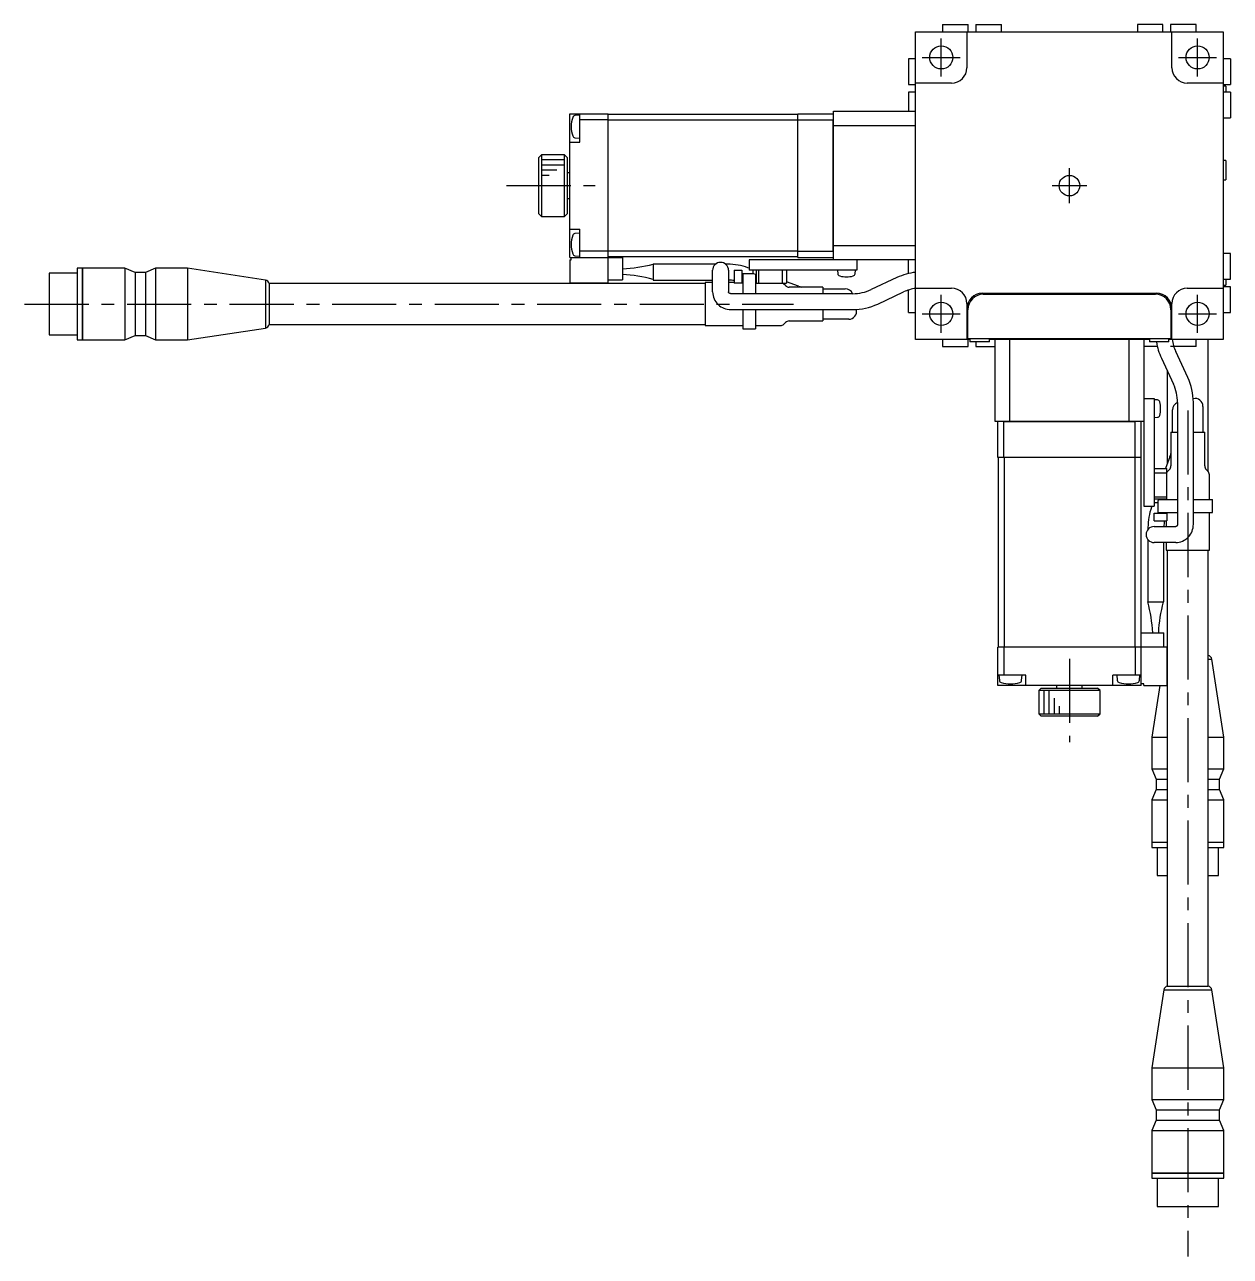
# Model space of a CAD drawing. Extents: x -591 to 418, y 17 to 757.
# Drawn here: x -343.4 to -108.2, y 21.4 to 261.7 of the extents above; entities that cross this region are included whole.
import ezdxf

# ---------------------------------------------------------------- set-up
doc = ezdxf.new("R2010")
doc.units = 0
doc.header["$LTSCALE"] = 10
doc.linetypes.add('CENTER', pattern=[2, 1.25, -0.25, 0.25, -0.25])
doc.layers.add('1', color=7, linetype='CONTINUOUS')

msp = doc.modelspace()

# ---------------------------------------------------------------- linework, layer by layer
at = {"layer": '1', "color": 7, "linetype": 'CONTINUOUS'}
for p, q in [((-169.601736, 260.262209), (-109.601736, 260.262209)), ((-169.601736, 200.262209), (-169.601736, 260.262209)), ((-164.351736, 261.662209), (-159.351736, 261.662209)), ((-164.351736, 261.662209), (-164.351736, 260.262209)), ((-159.601736, 260.262209), (-159.601736, 253.262209)), ((-159.351736, 260.262209), (-159.351736, 261.662209)), ((-157.851736, 261.662209), (-152.851736, 261.662209)), ((-157.851736, 261.662209), (-157.851736, 260.262209)), ((-152.851736, 260.262209), (-152.851736, 261.662209)), ((-121.351736, 261.662209), (-126.351736, 261.662209)), ((-126.351736, 261.662209), (-126.351736, 260.262209)), ((-121.351736, 260.262209), (-121.351736, 261.662209)), ((-114.851736, 261.662209), (-119.851736, 261.662209)), ((-119.851736, 261.662209), (-119.851736, 260.262209)), ((-119.601736, 253.262209), (-119.601736, 260.262209)), ((-114.851736, 260.262209), (-114.851736, 261.662209)), ((-109.601736, 260.262209), (-109.601736, 200.262209)), ((-169.601736, 255.012209), (-171.001736, 255.012209)), ((-171.001736, 255.012209), (-171.001736, 250.012209)), ((-108.201736, 255.012209), (-109.601736, 255.012209)), ((-108.201736, 255.012209), (-108.201736, 250.012209)), ((-171.001736, 250.012209), (-169.601736, 250.012209)), ((-162.601736, 250.262209), (-169.601736, 250.262209)), ((-109.601736, 250.262209), (-116.601736, 250.262209)), ((-109.601736, 250.012209), (-108.201736, 250.012209)), ((-171.001736, 248.512209), (-171.001736, 244.762209)), ((-169.601736, 248.512209), (-171.001736, 248.512209)), ((-109.101736, 249.662209), (-109.601736, 249.662209)), ((-108.201736, 248.512209), (-109.601736, 248.512209)), ((-109.101736, 249.662209), (-109.101736, 248.512209)), ((-108.201736, 248.512209), (-108.201736, 243.512209)), ((-237.101736, 216.262208), (-237.101736, 244.262209)), ((-237.101736, 244.262209), (-229.601736, 244.262209)), ((-235.101736, 244.012209), (-236.087016, 243.926008)), ((-235.101736, 238.762209), (-235.101736, 244.262209)), ((-229.601736, 243.062209), (-235.101736, 243.062209)), ((-229.601736, 211.262209), (-229.601736, 244.262209)), ((-192.601736, 244.162209), (-229.601736, 244.162209)), ((-192.601736, 243.020788), (-229.601736, 243.020788)), ((-192.601736, 244.262209), (-185.601736, 244.262209)), ((-192.601736, 216.262208), (-192.601736, 244.262209)), ((-192.601736, 243.062209), (-185.701736, 243.062209)), ((-185.701736, 243.062209), (-185.601736, 243.162209)), ((-185.701736, 217.462209), (-185.701736, 243.062209)), ((-185.601736, 244.762209), (-169.601736, 244.762209)), ((-185.601736, 215.762208), (-185.601736, 244.762209)), ((-109.601736, 243.512209), (-108.201736, 243.512209)), ((-169.601736, 241.924113), (-185.601736, 241.924113)), ((-237.101736, 238.762209), (-235.101736, 238.762209)), ((-236.087016, 239.59841), (-235.101736, 239.512209)), ((-242.601736, 236.262209), (-243.101736, 235.762209)), ((-243.101736, 224.762209), (-243.101736, 235.762209)), ((-242.601736, 236.262209), (-242.601736, 224.262209)), ((-238.101736, 236.262209), (-242.601736, 236.262209)), ((-238.101736, 224.262209), (-238.101736, 236.262209)), ((-237.601736, 235.762209), (-238.101736, 236.262209)), ((-237.601736, 235.762209), (-237.601736, 224.762209)), ((-109.101736, 235.162209), (-109.601736, 235.162209)), ((-109.101736, 235.162209), (-109.101736, 231.362209)), ((-237.101736, 232.762209), (-237.601736, 232.762209)), ((-109.601736, 231.362209), (-109.101736, 231.362209)), ((-237.601736, 227.762209), (-237.101736, 227.762209)), ((-243.101736, 224.762209), (-242.601736, 224.262209)), ((-242.601736, 224.262209), (-238.101736, 224.262209)), ((-238.101736, 224.262209), (-237.601736, 224.762209)), ((-237.101736, 221.762209), (-235.101736, 221.762209)), ((-235.101736, 216.262209), (-235.101736, 221.762209)), ((-235.101736, 221.012209), (-236.087016, 220.926008)), ((-237.101736, 216.262209), (-226.801736, 216.262209)), ((-236.801736, 215.762208), (-236.801736, 216.262209)), ((-236.087016, 216.59841), (-235.101736, 216.512209)), ((-229.601736, 217.462209), (-235.101736, 217.462209)), ((-192.601736, 217.50363), (-229.601736, 217.50363)), ((-192.601736, 216.362208), (-229.601736, 216.362208)), ((-226.801736, 216.262209), (-226.801736, 211.862209)), ((-192.601736, 217.462209), (-185.701736, 217.462209)), ((-192.601736, 216.262208), (-185.601736, 216.262208)), ((-185.601736, 217.362209), (-185.701736, 217.462209)), ((-185.601736, 218.600305), (-169.601736, 218.600305)), ((-108.201736, 217.012209), (-109.601736, 217.012209)), ((-108.201736, 212.012209), (-108.201736, 217.012209)), ((-332.187521, 214.162208), (-333.187523, 214.162208)), ((-333.187523, 214.162208), (-333.187523, 200.16221)), ((-332.187521, 214.162208), (-332.187521, 200.16221)), ((-332.137521, 214.162208), (-332.187521, 214.112208)), ((-332.137521, 214.162208), (-332.137521, 200.16221)), ((-323.880521, 214.162208), (-332.137521, 214.162208)), ((-323.880521, 214.162208), (-323.880521, 200.16221)), ((-321.880521, 213.312209), (-323.880521, 214.162208)), ((-317.880521, 214.162208), (-319.880521, 213.312209)), ((-317.880521, 214.162208), (-317.880521, 200.16221)), ((-311.687522, 214.162208), (-317.880521, 214.162208)), ((-311.687522, 214.162208), (-311.687522, 200.16221)), ((-296.45354, 211.846534), (-311.687522, 214.162208)), ((-237.101736, 215.762209), (-236.801736, 215.762209)), ((-237.101736, 215.762209), (-237.101736, 211.262208)), ((-220.801736, 214.962209), (-220.801736, 211.837209)), ((-208.654168, 214.937209), (-220.801736, 214.937209)), ((-206.265006, 214.937209), (-206.67546, 214.937209)), ((-202.101736, 214.163156), (-202.314673, 214.240658)), ((-202.101736, 215.762209), (-202.101736, 213.762209)), ((-169.601736, 215.762209), (-202.101736, 215.762209)), ((-181.101736, 215.762209), (-181.101736, 213.762209)), ((-171.001736, 213.111835), (-171.001736, 215.762209)), ((-333.187523, 213.162207), (-338.687524, 213.162207)), ((-338.687524, 213.162207), (-338.687524, 201.162211)), ((-321.880521, 213.312209), (-321.880521, 201.012209)), ((-319.880521, 213.312209), (-321.880521, 213.312209)), ((-319.880521, 213.312209), (-319.880521, 201.012209)), ((-296.45354, 211.846534), (-296.45354, 202.477883)), ((-229.601736, 211.862209), (-226.801736, 211.862209)), ((-220.801736, 211.837209), (-209.214814, 211.837209)), ((-209.214814, 209.515412), (-209.214814, 213.744028)), ((-206.114814, 213.744028), (-206.114814, 209.515412)), ((-205.001736, 213.762209), (-205.001736, 211.262209)), ((-205.001736, 213.762209), (-203.501736, 213.762209)), ((-203.501736, 213.762209), (-203.501736, 211.262209)), ((-203.501736, 212.532209), (-203.351736, 212.532209)), ((-201.156861, 213.032209), (-203.351736, 213.032209)), ((-203.351736, 213.032209), (-203.351736, 209.186026)), ((-181.101736, 213.762208), (-202.101736, 213.762208)), ((-201.401736, 213.762209), (-201.401736, 213.032209)), ((-200.851736, 212.916933), (-201.156861, 213.032209)), ((-200.851736, 212.916933), (-200.851736, 209.186026)), ((-200.701736, 213.762209), (-200.701736, 211.262209)), ((-200.286415, 213.762209), (-200.286415, 211.262209)), ((-195.618981, 213.762209), (-195.618981, 211.262209)), ((-194.801736, 213.762209), (-194.801736, 211.262209)), ((-192.47284, 210.658524), (-194.801736, 211.506173)), ((-184.851736, 213.762209), (-184.792, 213.079421)), ((-181.411472, 213.079421), (-181.351736, 213.762209)), ((-173.26603, 212.330064), (-178.310636, 209.977725)), ((-109.601736, 212.012209), (-108.201736, 212.012209)), ((-109.101736, 212.012209), (-109.101736, 210.862209)), ((-295.729866, 211.162209), (-295.729866, 203.162209)), ((-210.687522, 211.162209), (-295.729866, 211.162209)), ((-229.601736, 211.262208), (-237.101736, 211.262208)), ((-209.214814, 211.362209), (-210.687522, 211.362209)), ((-210.687522, 211.362209), (-210.687522, 202.962209)), ((-205.001736, 211.362209), (-206.114814, 211.362209)), ((-206.113405, 209.490743), (-206.114814, 209.515412)), ((-206.109275, 209.466512), (-206.113405, 209.490743)), ((-206.10339, 209.445229), (-206.109275, 209.466512)), ((-206.09623, 209.425998), (-206.10339, 209.445229)), ((-206.088051, 209.408285), (-206.09623, 209.425998)), ((-206.079008, 209.391766), (-206.088051, 209.408285)), ((-206.069207, 209.376241), (-206.079008, 209.391766)), ((-206.058728, 209.361577), (-206.069207, 209.376241)), ((-206.047633, 209.347685), (-206.058728, 209.361577)), ((-206.035976, 209.334504), (-206.047633, 209.347685)), ((-206.023803, 209.321989), (-206.035976, 209.334504)), ((-206.011154, 209.310105), (-206.023803, 209.321989)), ((-205.998064, 209.298829), (-206.011154, 209.310105)), ((-205.984568, 209.28814), (-205.998064, 209.298829)), ((-205.970694, 209.278023), (-205.984568, 209.28814)), ((-205.956469, 209.268465), (-205.970694, 209.278023)), ((-205.941921, 209.259458), (-205.956469, 209.268465)), ((-205.927071, 209.250991), (-205.941921, 209.259458)), ((-205.911943, 209.243059), (-205.927071, 209.250991)), ((-205.896557, 209.235656), (-205.911943, 209.243059)), ((-205.880933, 209.228777), (-205.896557, 209.235656)), ((-205.86509, 209.222419), (-205.880933, 209.228777)), ((-205.849047, 209.216578), (-205.86509, 209.222419)), ((-205.83282, 209.211251), (-205.849047, 209.216578)), ((-205.816426, 209.206436), (-205.83282, 209.211251)), ((-205.799881, 209.202133), (-205.816426, 209.206436)), ((-205.783202, 209.198339), (-205.799881, 209.202133)), ((-205.766403, 209.195053), (-205.783202, 209.198339)), ((-205.7495, 209.192277), (-205.766403, 209.195053)), ((-205.732507, 209.190008), (-205.7495, 209.192277)), ((-205.715439, 209.188248), (-205.732507, 209.190008)), ((-205.698309, 209.186997), (-205.715439, 209.188248)), ((-205.681133, 209.186257), (-205.698309, 209.186997)), ((-205.664814, 209.186026), (-205.681133, 209.186257)), ((-181.881761, 209.186026), (-205.664814, 209.186026)), ((-203.351736, 211.262209), (-205.001736, 211.262209)), ((-203.351736, 211.332209), (-203.501736, 211.332209)), ((-200.701736, 211.332209), (-200.851736, 211.332209)), ((-200.851736, 211.262209), (-194.801736, 211.262209)), ((-194.980416, 210.755102), (-195.294629, 211.069316)), ((-187.687522, 210.462209), (-194.273309, 210.462209)), ((-187.687522, 210.462209), (-187.687522, 209.186026)), ((-187.687522, 210.148927), (-183.346039, 210.148927)), ((-177.00052, 207.168171), (-171.955914, 209.52051)), ((-171.001736, 205.512209), (-171.001736, 209.896765)), ((-169.601736, 210.262209), (-162.601736, 210.262209)), ((-156.601736, 209.262209), (-122.601736, 209.262209)), ((-156.401736, 209.062209), (-122.801736, 209.062209)), ((-116.601736, 210.262209), (-109.601736, 210.262209)), ((-109.601736, 210.862209), (-109.101736, 210.862209)), ((-108.201736, 210.512209), (-109.601736, 210.512209)), ((-108.201736, 205.512209), (-108.201736, 210.512209)), ((-159.601736, 207.262209), (-159.601736, 200.262209)), ((-119.601736, 200.262209), (-119.601736, 207.262209)), ((-205.664814, 206.086026), (-181.881761, 206.086026)), ((-203.351736, 206.086026), (-203.351736, 202.362209)), ((-200.851736, 206.086026), (-200.851736, 202.362209)), ((-187.687522, 206.086026), (-187.687522, 203.862209)), ((-182.664814, 204.206641), (-187.687522, 204.206641)), ((-171.001736, 205.512209), (-169.601736, 205.512209)), ((-159.401736, 200.362209), (-159.401736, 206.062209)), ((-119.801736, 206.062209), (-119.801736, 200.362209)), ((-109.601736, 205.512209), (-108.201736, 205.512209)), ((-311.687522, 200.16221), (-296.45354, 202.477883)), ((-295.729866, 203.162209), (-210.687522, 203.162209)), ((-210.687522, 202.962209), (-203.351736, 202.962209)), ((-203.351736, 202.362209), (-200.851736, 202.362209)), ((-200.851736, 202.962209), (-196.001736, 202.962209)), ((-195.294629, 203.255102), (-194.980416, 203.569316)), ((-194.273309, 203.862209), (-187.687522, 203.862209)), ((-338.687524, 201.162211), (-333.187523, 201.162211)), ((-333.187523, 200.16221), (-332.187521, 200.16221)), ((-332.187521, 200.21221), (-332.137521, 200.16221)), ((-332.137521, 200.16221), (-323.880521, 200.16221)), ((-323.880521, 200.16221), (-321.880521, 201.012209)), ((-321.880521, 201.012209), (-319.880521, 201.012209)), ((-319.880521, 201.012209), (-317.880521, 200.16221)), ((-317.880521, 200.16221), (-311.687522, 200.16221)), ((-159.001736, 200.262209), (-169.601736, 200.262209)), ((-164.351736, 200.262209), (-164.351736, 198.862209)), ((-159.601736, 200.862209), (-159.401736, 200.862209)), ((-119.801736, 200.362209), (-159.401736, 200.362209)), ((-159.351736, 198.862209), (-159.351736, 200.262209)), ((-159.001736, 200.362209), (-159.001736, 199.762209)), ((-155.201736, 199.762209), (-159.001736, 199.762209)), ((-157.851736, 199.762209), (-157.851736, 198.862209)), ((-155.201736, 199.762209), (-155.201736, 200.362209)), ((-124.001736, 200.262209), (-155.201736, 200.262209)), ((-154.101736, 184.262209), (-154.101736, 200.262209)), ((-151.26364, 200.262209), (-151.26364, 184.262209)), ((-145.101736, 200.262209), (-145.101736, 200.362209)), ((-134.101736, 200.262209), (-134.101736, 200.362209)), ((-127.939833, 184.262209), (-127.939833, 200.262209)), ((-125.101736, 200.262209), (-125.101736, 167.762209)), ((-124.001736, 200.362209), (-124.001736, 199.762209)), ((-120.201736, 199.762209), (-124.001736, 199.762209)), ((-120.201736, 199.762209), (-120.201736, 200.362209)), ((-109.601736, 200.262209), (-120.201736, 200.262209)), ((-119.801736, 200.862209), (-119.601736, 200.862209)), ((-114.851736, 198.862209), (-114.851736, 200.262209)), ((-112.501736, 174.462208), (-112.501736, 200.262209)), ((-164.351736, 198.862209), (-159.351736, 198.862209)), ((-157.851736, 198.862209), (-154.101736, 198.862209)), ((-122.451363, 198.862209), (-125.101736, 198.862209)), ((-114.851736, 198.862209), (-119.851736, 198.862209)), ((-116.507699, 192.863425), (-118.860037, 197.908031)), ((-121.669591, 196.597914), (-119.317253, 191.553308)), ((-120.501736, 194.093441), (-120.501736, 176.007243)), ((-125.101736, 188.762209), (-123.101736, 188.762209)), ((-123.101736, 188.762209), (-123.101736, 167.762209)), ((-122.418949, 188.452472), (-123.101736, 188.512209)), ((-118.525554, 187.982184), (-118.525554, 164.199131)), ((-115.425554, 164.199131), (-115.425554, 187.982184)), ((-123.101736, 185.012209), (-122.418949, 185.071945)), ((-119.488454, 182.176422), (-119.488454, 186.517905)), ((-113.546168, 187.199131), (-113.546168, 182.176422)), ((-125.101736, 184.262209), (-154.101736, 184.262209)), ((-153.601736, 177.262209), (-153.601736, 184.262209)), ((-152.401736, 184.162209), (-152.501736, 184.262209)), ((-152.401736, 177.262209), (-152.401736, 184.162209)), ((-126.801736, 184.162209), (-152.401736, 184.162209)), ((-126.701736, 184.262209), (-126.801736, 184.162209)), ((-126.801736, 177.262209), (-126.801736, 184.162209)), ((-125.601736, 177.262209), (-125.601736, 184.262209)), ((-119.801736, 182.176422), (-118.525554, 182.176422)), ((-119.801736, 182.176422), (-119.801736, 175.590636)), ((-115.425554, 182.176422), (-113.201736, 182.176422)), ((-113.201736, 175.590636), (-113.201736, 182.176422)), ((-125.601736, 177.262209), (-153.601736, 177.262209)), ((-153.501736, 177.262209), (-153.501736, 140.262209)), ((-152.360315, 177.262209), (-152.360315, 140.262209)), ((-126.843158, 177.262209), (-126.843158, 140.262209)), ((-125.701736, 177.262209), (-125.701736, 140.262209)), ((-119.998051, 177.391105), (-120.8457, 175.062209)), ((-123.101736, 175.062209), (-120.601736, 175.062209)), ((-123.101736, 174.244964), (-120.601736, 174.244964)), ((-120.601736, 169.012209), (-120.601736, 175.062209)), ((-120.094629, 174.883529), (-120.408843, 174.569315)), ((-112.594629, 174.569315), (-112.908843, 174.883529)), ((-112.301736, 169.012209), (-112.301736, 173.862209)), ((-123.101736, 169.57753), (-120.601736, 169.57753)), ((-123.101736, 169.162209), (-120.601736, 169.162209)), ((-123.101736, 168.462209), (-122.371736, 168.462209)), ((-122.256461, 169.012209), (-122.371736, 168.707084)), ((-122.371736, 168.707084), (-122.371736, 166.512209)), ((-122.256461, 169.012209), (-118.525554, 169.012209)), ((-120.671736, 169.162209), (-120.671736, 169.012209)), ((-115.425554, 169.012209), (-111.701736, 169.012209)), ((-111.701736, 166.512209), (-111.701736, 169.012209)), ((-125.101736, 167.762209), (-123.101736, 167.762209)), ((-123.502683, 167.762209), (-123.580186, 167.549271)), ((-123.101736, 166.362209), (-120.601736, 166.362209)), ((-123.101736, 164.862209), (-123.101736, 166.362209)), ((-122.371736, 166.512209), (-118.525554, 166.512209)), ((-121.871736, 166.362209), (-121.871736, 166.512209)), ((-120.671736, 166.512209), (-120.671736, 166.362209)), ((-120.601736, 166.512209), (-120.601736, 164.862209)), ((-115.425554, 166.512209), (-111.701736, 166.512209)), ((-112.301736, 159.176422), (-112.301736, 166.512209)), ((-124.276736, 163.598939), (-124.276736, 163.188484)), ((-123.101736, 164.862209), (-120.601736, 164.862209)), ((-123.083556, 163.749131), (-118.854939, 163.749131)), ((-120.701736, 164.862209), (-120.701736, 163.749131)), ((-118.830271, 163.750539), (-118.854939, 163.749131)), ((-118.806039, 163.754669), (-118.830271, 163.750539)), ((-118.784757, 163.760555), (-118.806039, 163.754669)), ((-118.765526, 163.767715), (-118.784757, 163.760555)), ((-118.747812, 163.775894), (-118.765526, 163.767715)), ((-118.731294, 163.784937), (-118.747812, 163.775894)), ((-118.715768, 163.794737), (-118.731294, 163.784937)), ((-118.701104, 163.805217), (-118.715768, 163.794737)), ((-118.687213, 163.816312), (-118.701104, 163.805217)), ((-118.674032, 163.827968), (-118.687213, 163.816312)), ((-118.661516, 163.840142), (-118.674032, 163.827968)), ((-118.649633, 163.852791), (-118.661516, 163.840142)), ((-118.638356, 163.86588), (-118.649633, 163.852791)), ((-118.627667, 163.879377), (-118.638356, 163.86588)), ((-118.61755, 163.893251), (-118.627667, 163.879377)), ((-118.607993, 163.907475), (-118.61755, 163.893251)), ((-118.598985, 163.922024), (-118.607993, 163.907475)), ((-118.590519, 163.936874), (-118.598985, 163.922024)), ((-118.582587, 163.952002), (-118.590519, 163.936874)), ((-118.575184, 163.967388), (-118.582587, 163.952002)), ((-118.568305, 163.983012), (-118.575184, 163.967388)), ((-118.561946, 163.998854), (-118.568305, 163.983012)), ((-118.556105, 164.014898), (-118.561946, 163.998854)), ((-118.550778, 164.031125), (-118.556105, 164.014898)), ((-118.545964, 164.047519), (-118.550778, 164.031125)), ((-118.54166, 164.064063), (-118.545964, 164.047519)), ((-118.537866, 164.080742), (-118.54166, 164.064063)), ((-118.534581, 164.097541), (-118.537866, 164.080742)), ((-118.531804, 164.114444), (-118.534581, 164.097541)), ((-118.529536, 164.131438), (-118.531804, 164.114444)), ((-118.527776, 164.148506), (-118.529536, 164.131438)), ((-118.526525, 164.165635), (-118.527776, 164.148506)), ((-118.525784, 164.182811), (-118.526525, 164.165635)), ((-118.525554, 164.199131), (-118.525784, 164.182811)), ((-124.276736, 161.209777), (-124.276736, 149.062209)), ((-118.854939, 160.649131), (-123.083556, 160.649131)), ((-121.176736, 149.062209), (-121.176736, 160.649131)), ((-120.701736, 160.649131), (-120.701736, 159.176422)), ((-120.701736, 159.176422), (-112.301736, 159.176422)), ((-120.501736, 159.176422), (-120.501736, 74.134079)), ((-112.501736, 74.134079), (-112.501736, 159.176422)), ((-124.301736, 149.062209), (-121.176736, 149.062209)), ((-125.601736, 143.062209), (-121.201736, 143.062209)), ((-125.601736, 132.762209), (-125.601736, 143.062209)), ((-121.201736, 140.262209), (-121.201736, 143.062209)), ((-120.601736, 140.262209), (-153.601736, 140.262209)), ((-153.601736, 132.762209), (-153.601736, 140.262209)), ((-152.401736, 140.262209), (-152.401736, 134.762209)), ((-126.801736, 140.262209), (-126.801736, 134.762209)), ((-120.601736, 140.262209), (-120.601736, 132.762209)), ((-120.601736, 137.910405), (-120.501736, 137.910405)), ((-112.501736, 137.910405), (-111.817411, 137.910405)), ((-109.501737, 122.676422), (-111.817411, 137.910405)), ((-148.101736, 134.762209), (-153.601736, 134.762209)), ((-153.351736, 134.762209), (-153.265536, 133.776929)), ((-148.937937, 133.776929), (-148.851736, 134.762209)), ((-148.101736, 132.762209), (-148.101736, 134.762209)), ((-131.101736, 132.762209), (-131.101736, 134.762209)), ((-125.601736, 134.762209), (-131.101736, 134.762209)), ((-130.351736, 134.762209), (-130.265536, 133.776929)), ((-125.937937, 133.776929), (-125.851736, 134.762209)), ((-125.601736, 132.762209), (-153.601736, 132.762209)), ((-145.101736, 132.262209), (-145.601736, 131.762209)), ((-145.101736, 132.262209), (-134.101736, 132.262209)), ((-142.101736, 132.762209), (-142.101736, 132.262209)), ((-137.101736, 132.262209), (-137.101736, 132.762209)), ((-133.601736, 131.762209), (-134.101736, 132.262209)), ((-125.101736, 133.062209), (-125.601736, 133.062209)), ((-125.101736, 132.762209), (-125.101736, 133.062209)), ((-125.101736, 132.762209), (-120.601736, 132.762209)), ((-121.968624, 132.762209), (-123.501735, 122.676422)), ((-133.601736, 131.762209), (-145.601736, 131.762209)), ((-145.601736, 131.762209), (-145.601736, 127.262209)), ((-133.601736, 127.262209), (-133.601736, 131.762209)), ((-145.601736, 127.262209), (-133.601736, 127.262209)), ((-145.601736, 127.262209), (-145.101736, 126.762209)), ((-134.101736, 126.762209), (-145.101736, 126.762209)), ((-134.101736, 126.762209), (-133.601736, 127.262209)), ((-123.501735, 122.676422), (-120.501736, 122.676422)), ((-123.501735, 122.676422), (-123.501735, 116.483423)), ((-112.501736, 122.676422), (-109.501737, 122.676422)), ((-109.501737, 116.483423), (-109.501737, 122.676422)), ((-123.501735, 116.483423), (-120.501736, 116.483423)), ((-123.501735, 116.483423), (-122.651736, 114.483423)), ((-112.501736, 116.483423), (-109.501737, 116.483423)), ((-110.351736, 114.483423), (-109.501737, 116.483423)), ((-122.651736, 114.483423), (-120.501736, 114.483423)), ((-122.651736, 114.483423), (-122.651736, 112.483423)), ((-112.501736, 114.483423), (-110.351736, 114.483423)), ((-110.351736, 112.483423), (-110.351736, 114.483423)), ((-122.651736, 112.483423), (-123.501735, 110.483423)), ((-122.651736, 112.483423), (-120.501736, 112.483423)), ((-112.501736, 112.483423), (-110.351736, 112.483423)), ((-109.501737, 110.483423), (-110.351736, 112.483423)), ((-123.501735, 110.483423), (-120.501736, 110.483423)), ((-123.501735, 110.483423), (-123.501735, 102.226423)), ((-112.501736, 110.483423), (-109.501737, 110.483423)), ((-109.501737, 102.226423), (-109.501737, 110.483423)), ((-123.501735, 102.226423), (-120.501736, 102.226423)), ((-123.501735, 102.226423), (-123.451735, 102.176423)), ((-123.501735, 102.176423), (-120.501736, 102.176423)), ((-123.501735, 102.176423), (-123.501735, 101.176421)), ((-123.501735, 101.176421), (-120.501736, 101.176421)), ((-122.501734, 101.176421), (-122.501734, 95.67642)), ((-112.501736, 102.226423), (-109.501737, 102.226423)), ((-112.501736, 102.176423), (-109.501737, 102.176423)), ((-112.501736, 101.176421), (-109.501737, 101.176421)), ((-110.501738, 95.67642), (-110.501738, 101.176421)), ((-109.551737, 102.176423), (-109.501737, 102.226423)), ((-109.501737, 101.176421), (-109.501737, 102.176423)), ((-122.501734, 95.67642), (-120.501736, 95.67642)), ((-112.501736, 95.67642), (-110.501738, 95.67642)), ((-121.186062, 73.410405), (-123.501735, 58.176422)), ((-121.186062, 73.410405), (-111.817411, 73.410405)), ((-120.501736, 74.134079), (-112.501736, 74.134079)), ((-109.501737, 58.176422), (-111.817411, 73.410405)), ((-123.501735, 58.176422), (-109.501737, 58.176422)), ((-123.501735, 58.176422), (-123.501735, 51.983423)), ((-109.501737, 51.983423), (-109.501737, 58.176422)), ((-123.501735, 51.983423), (-109.501737, 51.983423)), ((-123.501735, 51.983423), (-122.651736, 49.983423)), ((-110.351736, 49.983423), (-109.501737, 51.983423)), ((-122.651736, 49.983423), (-110.351736, 49.983423)), ((-122.651736, 49.983423), (-122.651736, 47.983423)), ((-110.351736, 47.983423), (-110.351736, 49.983423)), ((-122.651736, 47.983423), (-123.501735, 45.983423)), ((-123.501735, 45.983423), (-109.501737, 45.983423)), ((-123.501735, 45.983423), (-123.501735, 37.726423)), ((-122.651736, 47.983423), (-110.351736, 47.983423)), ((-109.501737, 45.983423), (-110.351736, 47.983423)), ((-109.501737, 37.726423), (-109.501737, 45.983423)), ((-123.501735, 37.726423), (-109.501737, 37.726423)), ((-123.501735, 37.726423), (-123.451735, 37.676423)), ((-123.501735, 37.676423), (-109.501737, 37.676423)), ((-123.501735, 37.676423), (-123.501735, 36.676421)), ((-123.501735, 36.676421), (-109.501737, 36.676421)), ((-122.501734, 36.676421), (-122.501734, 31.17642)), ((-110.501738, 31.17642), (-110.501738, 36.676421)), ((-109.551737, 37.676423), (-109.501737, 37.726423)), ((-109.501737, 36.676421), (-109.501737, 37.676423)), ((-122.501734, 31.17642), (-110.501738, 31.17642))]:
    msp.add_line(p, q, dxfattribs=at)
at = {"layer": '1', "color": 4, "linetype": 'CENTER'}
for p, q in [((-164.601736, 251.562209), (-164.601736, 258.962209)), ((-114.601736, 251.562209), (-114.601736, 258.962209)), ((-168.301736, 255.262209), (-160.901736, 255.262209)), ((-118.301736, 255.262209), (-110.901736, 255.262209)), ((-139.601736, 226.862209), (-139.601736, 233.662209)), ((-249.399887, 230.262209), (-232.158929, 230.262209)), ((-143.001736, 230.262209), (-136.201736, 230.262209)), ((-343.44463, 207.162209), (-193.44463, 207.162209)), ((-164.601736, 201.562209), (-164.601736, 208.962209)), ((-114.601736, 201.562209), (-114.601736, 208.962209)), ((-168.301736, 205.262209), (-160.901736, 205.262209)), ((-118.301736, 205.262209), (-110.901736, 205.262209)), ((-116.501736, 186.419314), (-116.501736, 21.419314)), ((-139.601736, 137.95354), (-139.601736, 121.706129))]:
    msp.add_line(p, q, dxfattribs=at)
at = {"layer": '1', "color": 9, "linetype": 'CONTINUOUS'}
for p, q in [((-238.101736, 235.262209), (-242.601736, 235.262209)), ((-238.101736, 234.262209), (-242.601736, 234.262209)), ((-239.601736, 233.262209), (-242.601736, 233.262209)), ((-241.101736, 232.262209), (-242.601736, 232.262209)), ((-144.601736, 131.762209), (-144.601736, 127.262209)), ((-143.601736, 131.762209), (-143.601736, 127.262209)), ((-142.601736, 130.262209), (-142.601736, 127.262209)), ((-141.601736, 128.762209), (-141.601736, 127.262209))]:
    msp.add_line(p, q, dxfattribs=at)
at = {"layer": '1', "color": 7, "linetype": 'CONTINUOUS'}
for centre, radius in [((-164.601736, 255.262209), 2.25), ((-114.601736, 255.262209), 2.25), ((-139.601736, 230.262209), 2), ((-164.601736, 205.262209), 2.25), ((-114.601736, 205.262209), 2.25)]:
    msp.add_circle(centre, radius, dxfattribs=at)
for centre, radius, start, end in [((-162.601736, 253.262209), 3, 270, 0), ((-116.601736, 253.262209), 3, 180, 270), ((-230.801736, 241.762209), 6, 162.370845, 197.629155), ((-236.043438, 243.427911), 0.5, 95, 162.370845), ((-236.043438, 240.096507), 0.5, 197.629155, 265), ((-230.801736, 218.762209), 6, 162.370845, 197.629155), ((-236.043438, 220.427911), 0.5, 95, 162.370845), ((-236.043438, 217.096507), 0.5, 197.629155, 265), ((-228.258387, 242.872785), 28.889478, 272.890165, 284.95792), ((-207.664814, 213.744028), 1.55, 0, 180), ((-206.265006, 203.387209), 11.55, 70, 90), ((-296.687523, 210.874292), 1.000002, 16.733256, 76.468302), ((-228.215638, 184.323872), 28.615444, 74.984079, 87.167836), ((-206.265006, 203.387209), 8.45, 81.402084, 88.98156), ((-198.101736, 213.832209), 3.3, 213.557309, 218.012279), ((-184.293903, 213.122999), 0.5, 185, 254.637451), ((-183.101736, 217.462209), 5, 254.637451, 285.362549), ((-181.90957, 213.122999), 0.5, 285.362549, 355), ((-168.384789, 201.862209), 11.55, 96.04813, 115), ((-205.725219, 209.575617), 3.490114, 180.988425, 270.991701), ((-196.001736, 210.362209), 1, 45, 64.158032), ((-194.273309, 211.462209), 1, 225, 270), ((-189.58277, 218.598927), 8.45, 250, 254.349503), ((-183.346039, 208.598927), 1.55, 22.257759, 90), ((-181.881761, 217.636026), 8.45, 270, 295), ((-168.384789, 201.862209), 8.45, 98.280442, 115), ((-162.601736, 207.262209), 3, 0, 90), ((-156.601736, 206.262209), 3, 90, 180), ((-156.401736, 206.062209), 3, 90, 180), ((-122.801736, 206.062209), 3, 0, 90), ((-122.601736, 206.262209), 3, 0, 90), ((-116.601736, 207.262209), 3, 90, 180), ((-181.881761, 217.636026), 11.55, 270, 295), ((-182.664814, 205.756641), 1.55, 270, 13.135687), ((-296.687523, 203.450126), 1.000002, 283.531698, 343.266744), ((-196.001736, 203.962209), 1, 270, 315), ((-194.273309, 202.862209), 1, 90, 135), ((-111.201736, 201.479155), 11.55, 188.548896, 205), ((-111.201736, 201.479155), 8.45, 188.280442, 205), ((-126.975554, 187.982184), 11.55, 0, 25), ((-126.975554, 187.982184), 8.45, 0, 25), ((-122.462527, 187.954375), 0.5, 15.362549, 85), ((-126.801736, 186.762209), 5, 344.637451, 15.362549), ((-117.938454, 186.517905), 1.55, 112.257759, 180), ((-115.096168, 187.199131), 1.55, 0, 103.135687), ((-122.462527, 185.570042), 0.5, 275, 344.637451), ((-127.938454, 180.281175), 8.45, 340, 344.349503), ((-120.801736, 175.590636), 1, 315, 0), ((-112.201736, 175.590636), 1, 180, 225), ((-119.701736, 173.862209), 1, 135, 154.158032), ((-113.301736, 173.862209), 1, 0, 45), ((-123.171736, 171.762209), 3.3, 303.557309, 308.012279), ((-112.726736, 163.598939), 11.55, 160, 180), ((-123.083556, 162.199131), 1.55, 90, 270), ((-112.726736, 163.598939), 8.45, 171.402084, 178.98156), ((-118.915145, 164.138725), 3.490114, 270.988425, 0.991701), ((-152.212313, 141.605558), 28.889478, 2.890165, 14.95792), ((-93.663399, 141.648306), 28.615444, 164.984079, 177.167836), ((-120.213819, 137.676421), 1.000002, 106.733256, 112.824889), ((-112.789653, 137.676421), 1.000002, 13.531698, 73.266744), ((-152.767438, 133.820507), 0.5, 185, 252.370845), ((-151.101736, 139.062209), 6, 252.370845, 287.629155), ((-149.436034, 133.820507), 0.5, 287.629155, 355), ((-129.767438, 133.820507), 0.5, 185, 252.370845), ((-128.101736, 139.062209), 6, 252.370845, 287.629155), ((-126.436034, 133.820507), 0.5, 287.629155, 355), ((-120.213819, 73.176421), 1.000002, 106.733256, 166.468302), ((-112.789653, 73.176421), 1.000002, 13.531698, 73.266744)]:
    msp.add_arc(centre, radius, start, end, dxfattribs=at)

doc.saveas('drawing.dxf')
